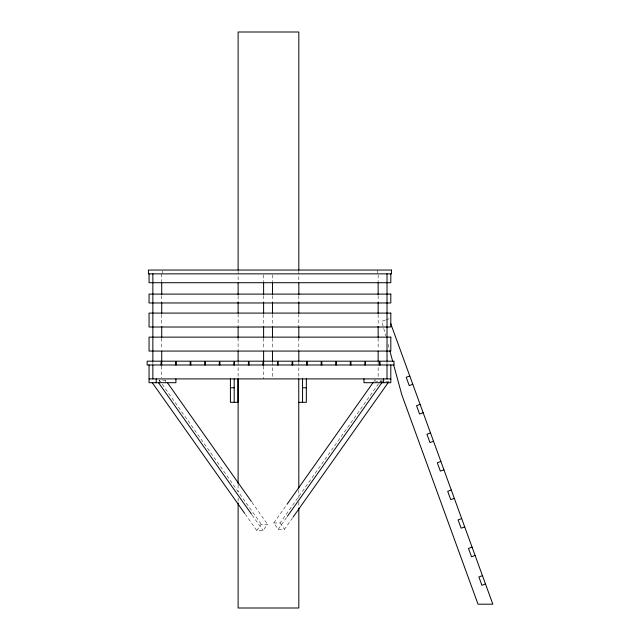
<?xml version="1.0" encoding="UTF-8"?>
<svg xmlns="http://www.w3.org/2000/svg" width="640" height="640" viewBox="0 0 640 640"><rect width="100%" height="100%" fill="white"/><g stroke="black" fill="none" stroke-linecap="round" stroke-linejoin="round"><path stroke-width="0.48" stroke-dasharray="3.2 2.4" d="M256.808 530.528L261.24 524.264L267.504 524.264L263.08 530.528L256.808 530.528L245.328 514.288M292.528 517.896L284.488 529.264L278.224 529.264L273.792 523L286.456 505.088M373.96 381.352L375.112 379.72M273.792 523L280.056 523L378.496 383.792M379.072 382.976L381.376 379.72M278.224 529.264L286.84 517.08M385.376 320.048L381.808 321.352L385.712 335.672M386.264 319.728L388.944 318.752L389.624 320.632M159.352 382.704L159.352 380.176L165.616 380.176L166.768 381.8M389.016 381.44L375.688 381.44L375.688 379.752M280.056 523L284.488 529.264M251.96 502.288L267.504 524.264M159.352 380.176L161.656 383.432M162.232 384.24L261.24 524.264M252.16 515.096L263.08 530.528M388.048 344.264L389.608 350M387.016 362.056L387.016 364.04M381.952 379.752L381.952 381.44M378.152 274.848L378.152 281.784M378.152 295.656L378.152 301.6M378.152 314.488L378.152 325.392M378.152 338.272L378.152 349.176M378.152 362.056L378.152 378.904M377.52 270.056L377.52 273.856M298.824 271L298.824 282M298.824 296L298.824 302M298.824 314L298.824 326M298.824 338L298.824 350M298.824 362L298.824 378M298.824 490L298.824 498M298.824 502L298.824 506M272.464 274.848L272.464 281.784M272.464 295.656L272.464 301.6M272.464 314.488L272.464 325.392M272.464 338.272L272.464 349.176M272.464 362.056L272.464 377.92M263.608 274.848L263.608 281.784M263.608 295.656L263.608 301.6M263.608 314.488L263.608 325.392M263.608 338.272L263.608 349.176M263.608 366.024L263.608 378.904M238.12 271L238.12 282M238.12 296L238.12 302M238.12 314L238.12 326M238.12 338L238.12 350M238.12 362L238.12 378M238.12 485L238.12 492M238.12 498L238.12 502M165.616 380.176L165.616 382.704M162.352 271.008L162.352 272.904M161.72 273.856L161.72 281.784M161.72 295.656L161.72 301.6M161.72 314.488L161.72 325.392M161.72 338.272L161.72 349.176M161.72 366.024L161.72 377.92M152.856 362.056L152.856 364.04"/><path stroke-width="0.96" d="M287.032 504.28L373.384 382.16M287.416 516.272L382.176 382.248M293.104 517.08L388.448 382.248M409.768 375.968L406.2 377.272L409.232 385.592L412.8 384.296M420.112 404.392L416.544 405.688L419.576 414.016L423.144 412.712M430.504 432.936L426.936 434.232L429.968 442.56L433.536 441.256M440.888 461.48L437.32 462.776L440.352 471.104L443.92 469.8M451.28 490.024L447.712 491.32L450.744 499.648L454.312 498.352M461.672 518.568L458.104 519.864L461.136 528.192L464.704 526.896M472.064 547.112L468.488 548.408L471.52 556.736L475.088 555.44M482.448 575.656L478.88 576.96L481.912 585.28L485.48 583.984M161.72 361.184L175.64 361.184L175.64 364.984M263.608 361.184L277.528 361.184L277.528 364.984M149.056 378.904L390.808 378.904M230.408 387.768L234.2 387.768M302.552 387.768L306.344 387.768M298.752 402.32L306.344 402.32L306.344 378.904M167.344 382.616L251.384 501.472M158.544 382.704L251.592 514.288M152.28 382.704L244.752 513.472M390.648 323.44L492.84 604.2L478.024 604.2L401.832 394.88L393.512 364.32M389.872 350.952L392.728 361.456M390.808 273.856L390.808 282.712L149.056 282.712L149.056 273.856M390.808 364.984L390.808 382.704L363.96 382.704L363.96 378.904M387.016 273.856L387.016 361.072M387.016 364.984L387.016 378.904M383.648 378.904L383.648 382.704M380.048 364.984L380.048 361.184L393.976 361.184L393.976 364.984L147.16 364.984L147.16 361.184L161.08 361.184L161.08 364.984M379.416 364.984L379.416 361.184L365.496 361.184L365.496 364.984M378.152 282.776L378.152 294.664M378.152 302.592L378.152 313.496M378.152 326.384L378.152 337.28M378.152 351.16L378.152 361.072M364.864 364.984L364.864 361.184L350.936 361.184L350.936 364.984M350.304 364.984L350.304 361.184L336.384 361.184L336.384 364.984M335.752 364.984L335.752 361.184L321.832 361.184L321.832 364.984M321.192 364.984L321.192 361.184L307.272 361.184L307.272 364.984M306.64 364.984L306.64 361.184L292.72 361.184L292.72 364.984M302.552 378.904L302.552 402.32M298.824 270L298.824 32L238.12 32L238.12 270M298.824 283L298.824 295M298.824 302L298.824 313M298.824 327L298.824 338M298.824 351L298.824 361M298.752 378.904L298.824 488M298.824 508L298.824 608L238.12 608L238.12 503M292.088 364.984L292.088 361.184L278.16 361.184L278.16 364.984M272.464 282.776L272.464 294.664M272.464 302.592L272.464 313.496M272.464 326.384L272.464 337.28M272.464 351.16L272.464 361.072M263.608 282.776L263.608 294.664M263.608 302.592L263.608 313.496M263.608 326.384L263.608 337.28M263.608 351.16L263.608 365.032M262.976 364.984L262.976 361.184L249.048 361.184L249.048 364.984M248.416 364.984L248.416 361.184L234.496 361.184L234.496 364.984M238.12 283L238.12 295M238.12 302L238.12 313M238.12 327L238.12 338M238.12 351L238.12 361M238.12 379L238.12 484M238 378.904L238 402.32L230.408 402.32L230.408 378.904M234.2 378.904L234.2 402.32M233.864 364.984L233.864 361.184L219.936 361.184L219.936 364.984M219.304 364.984L219.304 361.184L205.384 361.184L205.384 364.984M204.752 364.984L204.752 361.184L190.824 361.184L190.824 364.984M190.192 364.984L190.192 361.184L176.272 361.184L176.272 364.984M175.912 378.904L175.912 382.704L149.056 382.704L149.056 364.984M161.72 282.776L161.72 294.664M161.72 302.592L161.72 313.496M161.72 326.384L161.72 337.28M161.72 351.16L161.72 365.032M156.216 378.904L156.216 382.704M152.856 273.856L152.856 361.072M152.856 364.984L152.856 378.904M391.44 270.056L148.424 270.056L148.424 273.856L391.44 273.856L391.44 270.056M390.808 294.104L149.056 294.104L149.056 302.968L390.808 302.968L390.808 294.104M390.808 313.088L149.056 313.088L149.056 327.016L390.808 327.016L390.808 313.088M390.808 337.136L149.056 337.136L149.056 351.064L390.808 351.064L390.808 337.136"/></g></svg>
